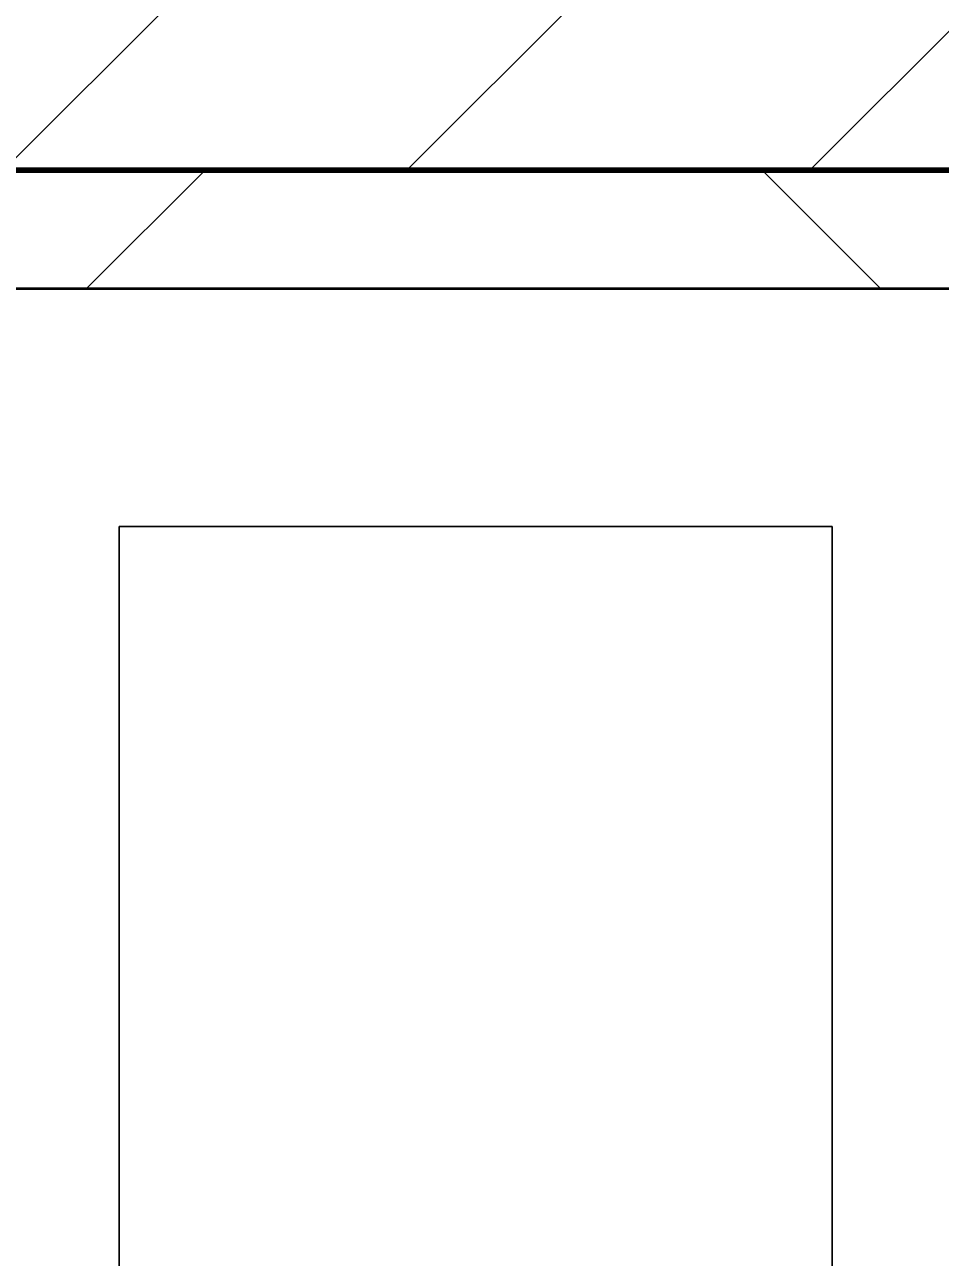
# Model space of a CAD drawing. Header units: millimetres. Extents: x -794326 to -715748, y -17796 to 22353.
# Drawn here: x -746898 to -746512, y 7487 to 8005 of the extents above; entities that cross this region are included whole.
import ezdxf

# ---------------------------------------------------------------- set-up
doc = ezdxf.new("R2010")
doc.units = ezdxf.units.MM
for name, color, linetype, lineweight in [('A-ANNO-DIMS', 1, 'Continuous', 9), ('A-ANNO-DIMS-100', 1, 'Continuous', 9), ('A-GLAZ-CURT', 2, 'Continuous', 9), ('A-WALL', 5, 'Continuous', 35), ('A-WALL-FNSH', 2, 'Continuous', 35), ('A-WALL-PATT', 1, 'Continuous', 35)]:
    doc.layers.add(name, color=color, linetype=linetype, lineweight=lineweight)
doc.styles.add('Arial_2', font='arial.ttf', dxfattribs={"height": 300})
doc.dimstyles.new('DPA-DIM-3_0_T-T', dxfattribs={"dimscale": 304.8, "dimtxt": 306.07782, "dimasz": 0.656168, "dimexe": 0.656168, "dimexo": 0.0625, "dimgap": 0.164042, "dimtad": 1, "dimdec": 0, "dimzin": 0, "dimdsep": 46, "dimtxsty": 'Arial_2', "dimblk1": 'OBLIQUE', "dimblk2": 'OBLIQUE', "dimsah": 1, "dimcen": 0.09, "dimdle": 0.656168, "dimadec": 8, "dimazin": 0, "dimtfac": 1, "dimtdec": 4, "dimtix": 1, "dimtmove": 0, "dimatfit": 3, "dimfxl": 1.312336, "dimfxlon": 1, "dimtvp": 1, "dimtolj": 1, "dimtzin": 0, "dimarcsym": 2})

# ---------------------------------------------------------------- blocks, each defined once
blk = doc.blocks.new('DPA_CP_Metal Ceiling Panel - Vertical Panel with Gap-10965286-4282-01 ENLARGED LOWER PLATFORM LEVEL - REFLECTED CEILING PLAN - SHEET 3')
at = {"layer": 'A-GLAZ-CURT'}
for p, q in [((-744857.87, 7794.02), (-744857.87, 7261.52)), ((-744557.87, 7794.02), (-744857.87, 7794.02)), ((-744557.87, 7794.02), (-744857.87, 7794.02)), ((-744857.87, 7794.02), (-744857.87, 7261.52)), ((-744857.87, 7261.52), (-744857.87, 7794.02)), ((-744857.87, 7794.02), (-744557.87, 7794.02)), ((-744557.87, 7794.02), (-744557.87, 7261.52)), ((-744557.87, 7261.52), (-744557.87, 7794.02)), ((-744557.87, 7794.02), (-744557.87, 7261.52))]:
    blk.add_line(p, q, dxfattribs=at)
blk = doc.blocks.new('PPLS-PP19_Custom Tile Pattern - Custom Tile Pattern-V60-4282-01 ENLARGED LOWER PLATFORM LEVEL - REFLECTED CEILING PLAN - SHEET 3')
at = {"layer": 'A-GLAZ-CURT'}
for p, q in [((-300, 0), (300, 0)), ((300, 0), (-300, 0)), ((195.99, 0), (213.31, 0)), ((213.31, 0), (195.99, 0)), ((230.06, 0), (300, 0)), ((-300, -50), (300, -50)), ((300, -50), (-300, -50))]:
    blk.add_line(p, q, dxfattribs=at)
for points, knots in [([(76.63, 0), (74.8, 0), (67.65, 0), (53.52, 0), (37, 0), (24.07, 0), (12.82, 0), (-2.9, 0), (-20.62, 0), (-32.81, 0), (-44.85, 0), (-51.43, 0), (-51.79, 0)], [-3095.572228, -3095.572228, -3095.572228, -3095.572228, -2950.589685, -2634.532728, -2313.748533, -2106.613311, -1925.670641, -1617.263037, -1290.787923, -1039.307308, -819.71621, -644.910881, -644.910881, -644.910881, -644.910881]), ([(31.18, 0), (25.97, 0), (11.99, 0), (-16.42, 0), (-38.51, 0), (-50.41, 0)], [-4496.803627, -4496.803627, -4496.803627, -4496.803627, -4222.080604, -3745.412743, -3007.284597, -3007.284597, -3007.284597, -3007.284597]), ([(-36.78, 0), (-32.43, 0), (-19.22, 0), (8.83, 0), (43.36, 0), (70.92, 0), (82.12, 0), (83.66, 0)], [-6191.144455, -6191.144455, -6191.144455, -6191.144455, -5862.463379, -5340.621928, -4573.028122, -4094.177415, -3869.465285, -3869.465285, -3869.465285, -3869.465285]), ([(30.82, 0), (29.27, 0), (20.14, 0), (3.54, 0), (-16.58, 0), (-34.76, 0), (-36.04, 0)], [-10462.034656, -10462.034656, -10462.034656, -10462.034656, -10363.088938, -9884.23066, -9424.652049, -9182.880979, -9182.880979, -9182.880979, -9182.880979]), ([(70.61, 0), (66.16, 0), (55.8, 0), (39.61, 0), (24.74, 0), (2.64, 0), (-17.84, 0), (-30.57, 0), (-31.82, 0), (-32, 0)], [-4647.237329, -4647.237329, -4647.237329, -4647.237329, -4326.416877, -4098.545751, -3766.694881, -3333.063701, -2994.501669, -2698.150104, -2614.070998, -2614.070998, -2614.070998, -2614.070998]), ([(-15.19, 0), (-13.07, 0), (7.48, 0), (42.82, 0), (88.72, 0), (120.63, 0), (138.28, 0), (138.53, 0)], [-461.142613, -461.142613, -461.142613, -461.142613, -429.606584, -390.253598, -346.313304, -291.370682, -290.5735, -290.5735, -290.5735, -290.5735]), ([(103.09, 0), (101.08, 0), (86.31, 0), (63.34, 0), (35.84, 0), (12, 0), (3.08, 0), (-1.67, 0), (-2.25, 0)], [-375.435014, -375.435014, -375.435014, -375.435014, -369.147452, -330.153101, -307.516438, -285.83788, -246.234814, -234.646884, -234.646884, -234.646884, -234.646884]), ([(17.43, 0), (17.65, 0), (19.28, 0), (22.91, 0), (31, 0), (39.04, 0), (51.19, 0), (58.74, 0), (61.34, 0), (61.45, 0)], [-2104.586071, -2104.586071, -2104.586071, -2104.586071, -2084.094819, -1956.422387, -1818.904206, -1645.594513, -1443.202566, -1228.752106, -1120.932285, -1120.932285, -1120.932285, -1120.932285]), ([(17.48, 0), (21.39, 0), (27.29, 0), (37.44, 0), (45.92, 0), (57.76, 0), (64.47, 0), (72.74, 0), (75.22, 0), (76.03, 0), (76.21, 0)], [-1439.101172, -1439.101172, -1439.101172, -1439.101172, -1206.526904, -1089.329421, -901.315459, -753.071572, -495.328968, -421.953223, -334.951786, -290.452333, -290.452333, -290.452333, -290.452333]), ([(84.98, 0), (84.21, 0), (80.98, 0), (74.4, 0), (62.26, 0), (51.85, 0), (43.81, 0), (29.53, 0), (20.67, 0), (18.85, 0), (18.16, 0)], [-7205.068504, -7205.068504, -7205.068504, -7205.068504, -7135.649961, -6924.452779, -6738.82075, -6548.303034, -6314.283804, -6135.05769, -5972.647715, -5832.674503, -5832.674503, -5832.674503, -5832.674503]), ([(27.44, 0), (27.9, 0), (29.54, 0), (38.07, 0), (53.39, 0), (71.67, 0), (81.69, 0), (83.85, 0), (84.58, 0)], [-5037.309798, -5037.309798, -5037.309798, -5037.309798, -4887.603822, -4705.298446, -4353.683244, -3960.84581, -3759.045785, -3579.141173, -3579.141173, -3579.141173, -3579.141173]), ([(27.89, 0), (29.09, 0), (33.4, 0), (48.37, 0), (66.35, 0), (79.55, 0), (85.36, 0)], [-147.777612, -147.777612, -147.777612, -147.777612, -135.792042, -118.513713, -97.899267, -80.803585, -80.803585, -80.803585, -80.803585]), ([(53.18, 0), (53.06, 0), (52.22, 0), (44.99, 0), (36.46, 0), (30.82, 0)], [-622.740158, -622.740158, -622.740158, -622.740158, -566.066452, -360.610861, 0, 0, 0, 0]), ([(136.44, 0), (121.66, 0), (86.93, 0), (51.16, 0), (31.18, 0)], [-106.750556, -106.750556, -106.750556, -106.750556, -59.610984, 0, 0, 0, 0]), ([(152.49, 0), (149.18, 0), (137.03, 0), (109.77, 0), (76.86, 0), (57.82, 0), (46.51, 0), (41.18, 0), (36.02, 0), (35.54, 0), (35.54, 0)], [-484.335931, -484.335931, -484.335931, -484.335931, -458.593899, -401.860199, -357.622665, -341.267687, -334.000314, -326.15566, -319.318397, -317.489778, -317.489778, -317.489778, -317.489778]), ([(36.29, 0), (37.77, 0), (48.82, 0), (63.29, 0), (77.17, 0), (85.36, 0)], [-314.598523, -314.598523, -314.598523, -314.598523, -305.899624, -287.17622, -255.644544, -255.644544, -255.644544, -255.644544]), ([(61.47, 0), (61.47, 0), (61.21, 0), (54.61, 0), (53.71, 0), (53.56, 0)], [-1113.311073, -1113.311073, -1113.311073, -1113.311073, -1096.402191, -891.204116, -747.28819, -747.28819, -747.28819, -747.28819]), ([(76.22, 0), (75.58, 0), (73.64, 0), (71.05, 0), (70.61, 0)], [-193.634889, -193.634889, -193.634889, -193.634889, -31.537676, 0, 0, 0, 0]), ([(114.39, 0), (114.2, 0), (112.08, 0), (105.42, 0), (93.48, 0), (88.82, 0), (85.37, 0)], [-8148.58938, -8148.58938, -8148.58938, -8148.58938, -8105.191388, -7723.759874, -7531.75727, -7216.816133, -7216.816133, -7216.816133, -7216.816133]), ([(85.43, 0), (87, 0), (102.6, 0), (124.45, 0), (132.42, 0), (134.6, 0)], [-255.559425, -255.559425, -255.559425, -255.559425, -249.500363, -194.761443, -152.241002, -152.241002, -152.241002, -152.241002]), ([(85.91, 0), (86.23, 0), (88.09, 0), (92.51, 0), (94.33, 0)], [-3446.580388, -3446.580388, -3446.580388, -3446.580388, -3336.541051, -2783.776468, -2783.776468, -2783.776468, -2783.776468]), ([(86.3, 0), (91.76, 0), (105.16, 0), (116.36, 0), (128.63, 0), (128.95, 0)], [-79.87979, -79.87979, -79.87979, -79.87979, -63.759246, -39.050993, -35.895543, -35.895543, -35.895543, -35.895543]), ([(94.4, 0), (94.4, 0), (94.64, 0), (99.11, 0), (108.97, 0), (120.79, 0), (139.94, 0), (163.31, 0), (185.23, 0), (193.62, 0), (194.69, 0), (194.79, 0)], [-2348.345796, -2348.345796, -2348.345796, -2348.345796, -2310.419338, -2233.599744, -2052.234781, -1843.028543, -1530.39897, -1095.004608, -529.74427, -295.064701, -265.121568, -265.121568, -265.121568, -265.121568]), ([(129.02, 0), (129.02, 0), (124.41, 0), (122.35, 0), (114.96, 0), (108.04, 0), (103.09, 0)], [-35.386604, -35.386604, -35.386604, -35.386604, -31.430235, -22.807238, -15.488593, 0, 0, 0, 0]), ([(152.98, 0), (152.7, 0), (149.33, 0), (143.29, 0), (134.04, 0), (126.24, 0), (118.6, 0), (114.23, 0), (111.98, 0), (105.66, 0), (105.23, 0), (105.23, 0)], [-10121.405756, -10121.405756, -10121.405756, -10121.405756, -10098.273015, -9847.788484, -9677.714971, -9567.007022, -9453.21225, -9220.200448, -9012.77275, -8966.157302, -8929.495943, -8929.495943, -8929.495943, -8929.495943]), ([(105.26, 0), (105.52, 0), (111.01, 0), (112.65, 0), (113.59, 0)], [-8920.561005, -8920.561005, -8920.561005, -8920.561005, -8814.835624, -8577.462505, -8577.462505, -8577.462505, -8577.462505]), ([(128.58, 0), (128.8, 0), (130.16, 0), (138.8, 0), (147.95, 0), (152.56, 0)], [-633.326174, -633.326174, -633.326174, -633.326174, -627.736123, -618.981161, -603.66234, -603.66234, -603.66234, -603.66234]), ([(137.1, 0), (136, 0), (133.64, 0), (129.87, 0), (129.11, 0)], [-670.405967, -670.405967, -670.405967, -670.405967, -651.020627, -640.742133, -640.742133, -640.742133, -640.742133]), ([(168.37, 0), (167.68, 0), (164.17, 0), (158.84, 0), (153.26, 0)], [-543.375029, -543.375029, -543.375029, -543.375029, -530.793311, -486.357472, -486.357472, -486.357472, -486.357472]), ([(153.35, 0), (153.55, 0), (156.36, 0), (161.24, 0), (162.19, 0), (162.75, 0)], [-602.780023, -602.780023, -602.780023, -602.780023, -602.094757, -592.980799, -581.414464, -581.414464, -581.414464, -581.414464]), ([(193.8, 0), (193.33, 0), (190.11, 0), (183.13, 0), (171, 0), (161.95, 0), (161.28, 0), (158.35, 0), (157.85, 0), (157.77, 0)], [-11665.349007, -11665.349007, -11665.349007, -11665.349007, -11565.880756, -11105.624034, -10839.086983, -10768.332124, -10666.779182, -10580.760289, -10550.278881, -10550.278881, -10550.278881, -10550.278881]), ([(300, 0), (286.53, 0), (254.22, 0), (207.11, 0), (177.41, 0), (159.34, 0), (158.33, 0), (158.3, 0)], [-285.253232, -285.253232, -285.253232, -285.253232, -244.693688, -187.987675, -143.776725, -129.632772, -123.352749, -123.352749, -123.352749, -123.352749]), ([(159.07, 0), (159.13, 0), (160.84, 0), (165.21, 0), (174.15, 0), (185.98, 0), (208.82, 0), (219.42, 0), (230.06, 0)], [-115.643202, -115.643202, -115.643202, -115.643202, -114.681583, -87.660824, -65.295536, -41.623857, -24.459831, 0, 0, 0, 0]), ([(162.75, 0), (165.4, 0), (170.91, 0), (172.61, 0), (172.61, 0)], [-111.264224, -111.264224, -111.264224, -111.264224, -56.742688, -19.085662, -19.085662, -19.085662, -19.085662]), ([(247.1, 0), (246.76, 0), (245.04, 0), (238.34, 0), (226.56, 0), (221.1, 0), (200.27, 0), (182.99, 0), (174.27, 0), (169.67, 0), (168.99, 0)], [-9649.085549, -9649.085549, -9649.085549, -9649.085549, -9581.591397, -9406.094246, -9221.510254, -9016.44624, -8717.832359, -8253.978395, -8152.463617, -8069.855175, -8069.855175, -8069.855175, -8069.855175]), ([(215.22, 0), (214.62, 0), (210.55, 0), (203.98, 0), (187.54, 0), (175.3, 0), (169.49, 0)], [-203.825446, -203.825446, -203.825446, -203.825446, -198.527383, -184.406837, -162.427601, -142.916156, -142.916156, -142.916156, -142.916156]), ([(171.51, 0), (176.48, 0), (193.23, 0), (201.73, 0), (208.81, 0), (213.9, 0), (241.96, 0), (266.73, 0), (281.16, 0), (287.13, 0), (289.01, 0)], [-7971.819559, -7971.819559, -7971.819559, -7971.819559, -7784.112253, -7606.717214, -7289.299508, -7042.621073, -6582.165592, -6068.460911, -5766.029927, -5603.755158, -5603.755158, -5603.755158, -5603.755158]), ([(172.07, 0), (177.66, 0), (187.87, 0), (201.08, 0), (207.47, 0), (213.96, 0), (215.11, 0)], [-255.364076, -255.364076, -255.364076, -255.364076, -237.955587, -223.92608, -215.862851, -208.75215, -208.75215, -208.75215, -208.75215]), ([(288.99, 0), (280.8, 0), (258.35, 0), (230.43, 0), (219.94, 0), (219.02, 0)], [-12335.37567, -12335.37567, -12335.37567, -12335.37567, -11905.454923, -11162.864862, -10856.732305, -10856.732305, -10856.732305, -10856.732305]), ([(219.9, 0), (220.86, 0), (227.84, 0), (242.06, 0), (246.54, 0), (246.96, 0)], [-10670.940496, -10670.940496, -10670.940496, -10670.940496, -10511.382485, -9925.173265, -9834.877357, -9834.877357, -9834.877357, -9834.877357]), ([(284.76, 0), (284.76, 0), (285.09, 0), (287.47, 0), (293.59, 0), (297.76, 0), (300, 0)], [-4110.630118, -4110.630118, -4110.630118, -4110.630118, -4053.389046, -3959.664717, -3862.421465, -3746.95702, -3746.95702, -3746.95702, -3746.95702]), ([(297.38, 0), (295.84, 0), (291.62, 0), (285.38, 0), (284.87, 0)], [-4803.172655, -4803.172655, -4803.172655, -4803.172655, -4358.271401, -4143.037883, -4143.037883, -4143.037883, -4143.037883]), ([(289.3, 0), (289.63, 0), (293.16, 0), (296.52, 0), (297.86, 0), (298.09, 0)], [-5595.334381, -5595.334381, -5595.334381, -5595.334381, -5566.724884, -5280.360606, -5199.253518, -5199.253518, -5199.253518, -5199.253518])]:
    blk.add_open_spline(points, degree=3, knots=knots, dxfattribs=at)
for points in [[(80.35, 0), (79.57, 0), (78.27, 0), (76.63, 0)], [(84.06, 0), (83.48, 0), (82.41, 0), (81.72, 0)], [(157.9, 0), (156.95, 0), (155.22, 0), (153.26, 0)], [(168.74, 0), (168.74, 0), (169.81, 0), (171.51, 0)], [(195.11, 0), (194.91, 0), (194.44, 0), (193.8, 0)], [(300, 0), (296.49, 0), (292.96, 0), (289.43, 0)]]:
    blk.add_open_spline(points, degree=3, dxfattribs=at)
blk = doc.blocks.new('PPLS-PP19_Custom Tile Pattern - Custom Tile Pattern-V61-4282-01 ENLARGED LOWER PLATFORM LEVEL - REFLECTED CEILING PLAN - SHEET 3')
at = {"layer": 'A-GLAZ-CURT'}
for p, q in [((-300, 0), (300, 0)), ((300, 0), (-300, 0)), ((-293.07, 0), (-275.75, 0)), ((-275.75, 0), (-293.07, 0)), ((-222.32, 0), (-205, 0)), ((-205, 0), (-222.32, 0)), ((-300, -50), (300, -50)), ((300, -50), (-300, -50))]:
    blk.add_line(p, q, dxfattribs=at)
at = {"layer": 'A-GLAZ-CURT', "flags": 128}
for points in [[(-300, 0), (-291.56, 0), (-283.3, 0), (-275.2, 0), (-267.26, 0), (-259.45, 0), (-251.77, 0), (-244.2, 0), (-236.74, 0), (-229.36, 0), (-222.06, 0), (-214.83, 0), (-207.71, 0), (-200.76, 0), (-194.02, 0), (-187.54, 0), (-181.38, 0), (-175.58, 0)], [(-175.25, 0), (-179.49, 0), (-184.81, 0), (-190.44, 0), (-196.37, 0), (-202.58, 0), (-209.04, 0), (-215.73, 0), (-222.63, 0), (-229.72, 0), (-236.97, 0), (-244.39, 0), (-251.96, 0), (-259.67, 0), (-267.51, 0), (-275.48, 0), (-283.55, 0), (-291.73, 0), (-300, 0)]]:
    blk.add_lwpolyline(points, dxfattribs=at)
at = {"layer": 'A-GLAZ-CURT'}
for points, knots in [([(-300, 0), (-284.65, 0), (-236.57, 0), (-198.61, 0), (-175.56, 0), (-175.25, 0)], [-5323.127839, -5323.127839, -5323.127839, -5323.127839, -4502.809032, -2700.551212, -2676.128393, -2676.128393, -2676.128393, -2676.128393]), ([(-175.26, 0), (-187.49, 0), (-220.3, 0), (-262.56, 0), (-294.48, 0), (-300, 0)], [-16049.116594, -16049.116594, -16049.116594, -16049.116594, -15131.813646, -13729.592194, -13439.944408, -13439.944408, -13439.944408, -13439.944408]), ([(-137.88, 0), (-140.56, 0), (-147.66, 0), (-147.69, 0), (-158.72, 0), (-174.02, 0), (-185.59, 0), (-209.77, 0), (-232.01, 0), (-255.22, 0), (-262.59, 0), (-264.9, 0), (-265.4, 0)], [-3187.727384, -3187.727384, -3187.727384, -3187.727384, -2919.378265, -2477.344047, -2237.412286, -2029.680487, -1755.085331, -1400.429864, -858.079193, -543.655514, -208.940337, 0, 0, 0, 0]), ([(-258.6, 0), (-257.91, 0), (-254.26, 0), (-241.25, 0), (-225.99, 0), (-213.1, 0), (-200.2, 0), (-188.34, 0), (-179.5, 0), (-175.66, 0)], [-5722.54675, -5722.54675, -5722.54675, -5722.54675, -5657.471696, -5413.335975, -5017.494783, -4832.723979, -4666.091899, -4349.945572, -4147.886235, -4147.886235, -4147.886235, -4147.886235]), ([(-175.26, 0), (-176.26, 0), (-183.52, 0), (-199.46, 0), (-216.65, 0), (-231.26, 0), (-233.46, 0), (-234, 0)], [-1817.847355, -1817.847355, -1817.847355, -1817.847355, -1763.376603, -1422.553702, -978.033455, -846.069444, -682.911962, -682.911962, -682.911962, -682.911962]), ([(-233.49, 0), (-233.44, 0), (-232.38, 0), (-230.74, 0), (-225.3, 0), (-223.63, 0)], [-455.274641, -455.274641, -455.274641, -455.274641, -440.605512, -119.536984, 0, 0, 0, 0]), ([(-223.63, 0), (-219.39, 0), (-206.17, 0), (-190.22, 0), (-178.71, 0), (-175.26, 0)], [-5463.295695, -5463.295695, -5463.295695, -5463.295695, -5161.076232, -4739.070012, -4558.619198, -4558.619198, -4558.619198, -4558.619198])]:
    blk.add_open_spline(points, degree=3, knots=knots, dxfattribs=at)
blk = doc.blocks.new('DIMBLOCK21-4282-01 ENLARGED LOWER PLATFORM LEVEL - REFLECTED CEILING PLAN - SHEET 3')
at = {"layer": 'A-ANNO-DIMS-100'}
for p, q in [((-746308.42, 7944.02), (-746308.42, 11894.02)), ((-746708.42, 11694.02), (-746108.42, 11694.02)), ((-746308.42, 11694.02), (-746708.42, 11694.02)), ((-746708.42, 8144.02), (-746108.42, 8144.02)), ((-746308.42, 8144.02), (-746708.42, 8144.02))]:
    blk.add_line(p, q, dxfattribs=at)
at = {"layer": 'A-ANNO-DIMS-100', "lineweight": 35}
for p, q in [((-746308.42, 11694.02), (-746408.42, 11794.02)), ((-746308.42, 11694.02), (-746208.42, 11594.02)), ((-746308.42, 8144.02), (-746408.42, 8244.02)), ((-746308.42, 8144.02), (-746208.42, 8044.02))]:
    blk.add_line(p, q, dxfattribs=at)
at = {"layer": 'A-ANNO-DIMS-100', "color": 0, "insert": (-746747.89, 9457.55), "char_height": 300, "width": 1107.5308, "attachment_point": 1, "rotation": 90, "line_spacing_factor": 0.941778, "style": 'Arial_2'}
blk.add_mtext('3550', dxfattribs=at)
blk = doc.blocks.new('_Oblique')
at = {"color": 0, "linetype": 'ByBlock', "lineweight": -2}
blk.add_line((-0.5, -0.5), (0.5, 0.5), dxfattribs=at)

msp = doc.modelspace()

# ---------------------------------------------------------------- hatches: boundary and pattern name
at = {"layer": 'A-WALL-PATT', "lineweight": 9}
h = msp.add_hatch(dxfattribs=at)
h.set_pattern_fill('FP_2', color=256, style=0, pattern_type=2)
h.set_pattern_definition([(45, (0, 0), (-84.852814, 84.852814), [])])
h.paths.add_polyline_path([(-733552.04, 7944.02), (-733352.04, 7944.02), (-733352.04, 8144.02), (-755057.37, 8144.02), (-755057.37, 7944.02), (-741758.47, 7944.02), (-741780.86, 7954.02), (-741982.37, 7954.02), (-741982.37, 8044.02), (-741952.4, 8044.02), (-741939.02, 8073.97), (-741871.98, 8044.02), (-740782.37, 8044.02), (-740782.37, 7954.02), (-741670.54, 7954.02), (-741648.16, 7944.02), (-739358.47, 7944.02), (-739380.86, 7954.02), (-739582.37, 7954.02), (-739582.37, 8044.02), (-739552.4, 8044.02), (-739539.02, 8073.97), (-739471.98, 8044.02), (-738382.37, 8044.02), (-738382.37, 7954.02), (-739270.54, 7954.02), (-739248.16, 7944.02), (-734010.62, 7944.02)])
h = msp.add_hatch(dxfattribs=at)
h.set_pattern_fill('FP_3', color=256, style=0, pattern_type=2)
h.set_pattern_definition([(45, (0, 0), (-212.13203, 212.13203), []), (135, (0, 0), (-212.13203, -212.13203), [])])
h.paths.add_polyline_path([(-733602.04, 7894.02), (-733552.04, 7894.02), (-733552.04, 7944.02), (-739248.16, 7944.02), (-739136.25, 7894.02), (-734010.62, 7894.02)])
h.paths.add_polyline_path([(-739780.1, 7894.02), (-739246.56, 7894.02), (-739358.47, 7944.02), (-741648.16, 7944.02), (-741536.25, 7894.02), (-739847.98, 7894.02)])
h.paths.add_polyline_path([(-741646.56, 7894.02), (-741758.47, 7944.02), (-751479.42, 7944.02), (-751479.42, 7894.02), (-741680.64, 7894.02)])

# ---------------------------------------------------------------- linework, layer by layer
at = {"layer": 'A-WALL', "color": 7, "lineweight": 70}
for p, q in [((-751479.42, 7944.02), (-741982.37, 7944.02)), ((-741982.37, 7944.02), (-751479.42, 7944.02))]:
    msp.add_line(p, q, dxfattribs=at)
at = {"layer": 'A-WALL-FNSH', "color": 250}
msp.add_line((-741982.37, 7894.02), (-751479.42, 7894.02), dxfattribs=at)

# ---------------------------------------------------------------- block references
at = {"layer": 'A-GLAZ-CURT', "rotation": 180}
for name, p in [('PPLS-PP19_Custom Tile Pattern - Custom Tile Pattern-V61-4282-01 ENLARGED LOWER PLATFORM LEVEL - REFLECTED CEILING PLAN - SHEET 3', (-747082.37, 7894.02)), ('PPLS-PP19_Custom Tile Pattern - Custom Tile Pattern-V60-4282-01 ENLARGED LOWER PLATFORM LEVEL - REFLECTED CEILING PLAN - SHEET 3', (-746482.37, 7894.02))]:
    msp.add_blockref(name, p, dxfattribs=at)
at = {"layer": 'A-GLAZ-CURT'}
msp.add_blockref('DPA_CP_Metal Ceiling Panel - Vertical Panel with Gap-10965286-4282-01 ENLARGED LOWER PLATFORM LEVEL - REFLECTED CEILING PLAN - SHEET 3', (-2000, 0), dxfattribs=at)

# ---------------------------------------------------------------- dimensions: what is measured, and where the dimension line sits
at = {"layer": 'A-ANNO-DIMS'}
dim = msp.add_linear_dim(base=(-746308.42, 11694.02), p1=(-746708.42, 8144.02), p2=(-746708.42, 11694.02), angle=90, dimstyle='DPA-DIM-3_0_T-T', override={"dimpost": '<>', "dimfxl": 3550.002735}, dxfattribs=at)
dim.commit()
dim.dimension.update_dxf_attribs({"geometry": 'DIMBLOCK21-4282-01 ENLARGED LOWER PLATFORM LEVEL - REFLECTED CEILING PLAN - SHEET 3', "text_midpoint": (-746511.69, 9919.02)})

doc.saveas('drawing.dxf')
